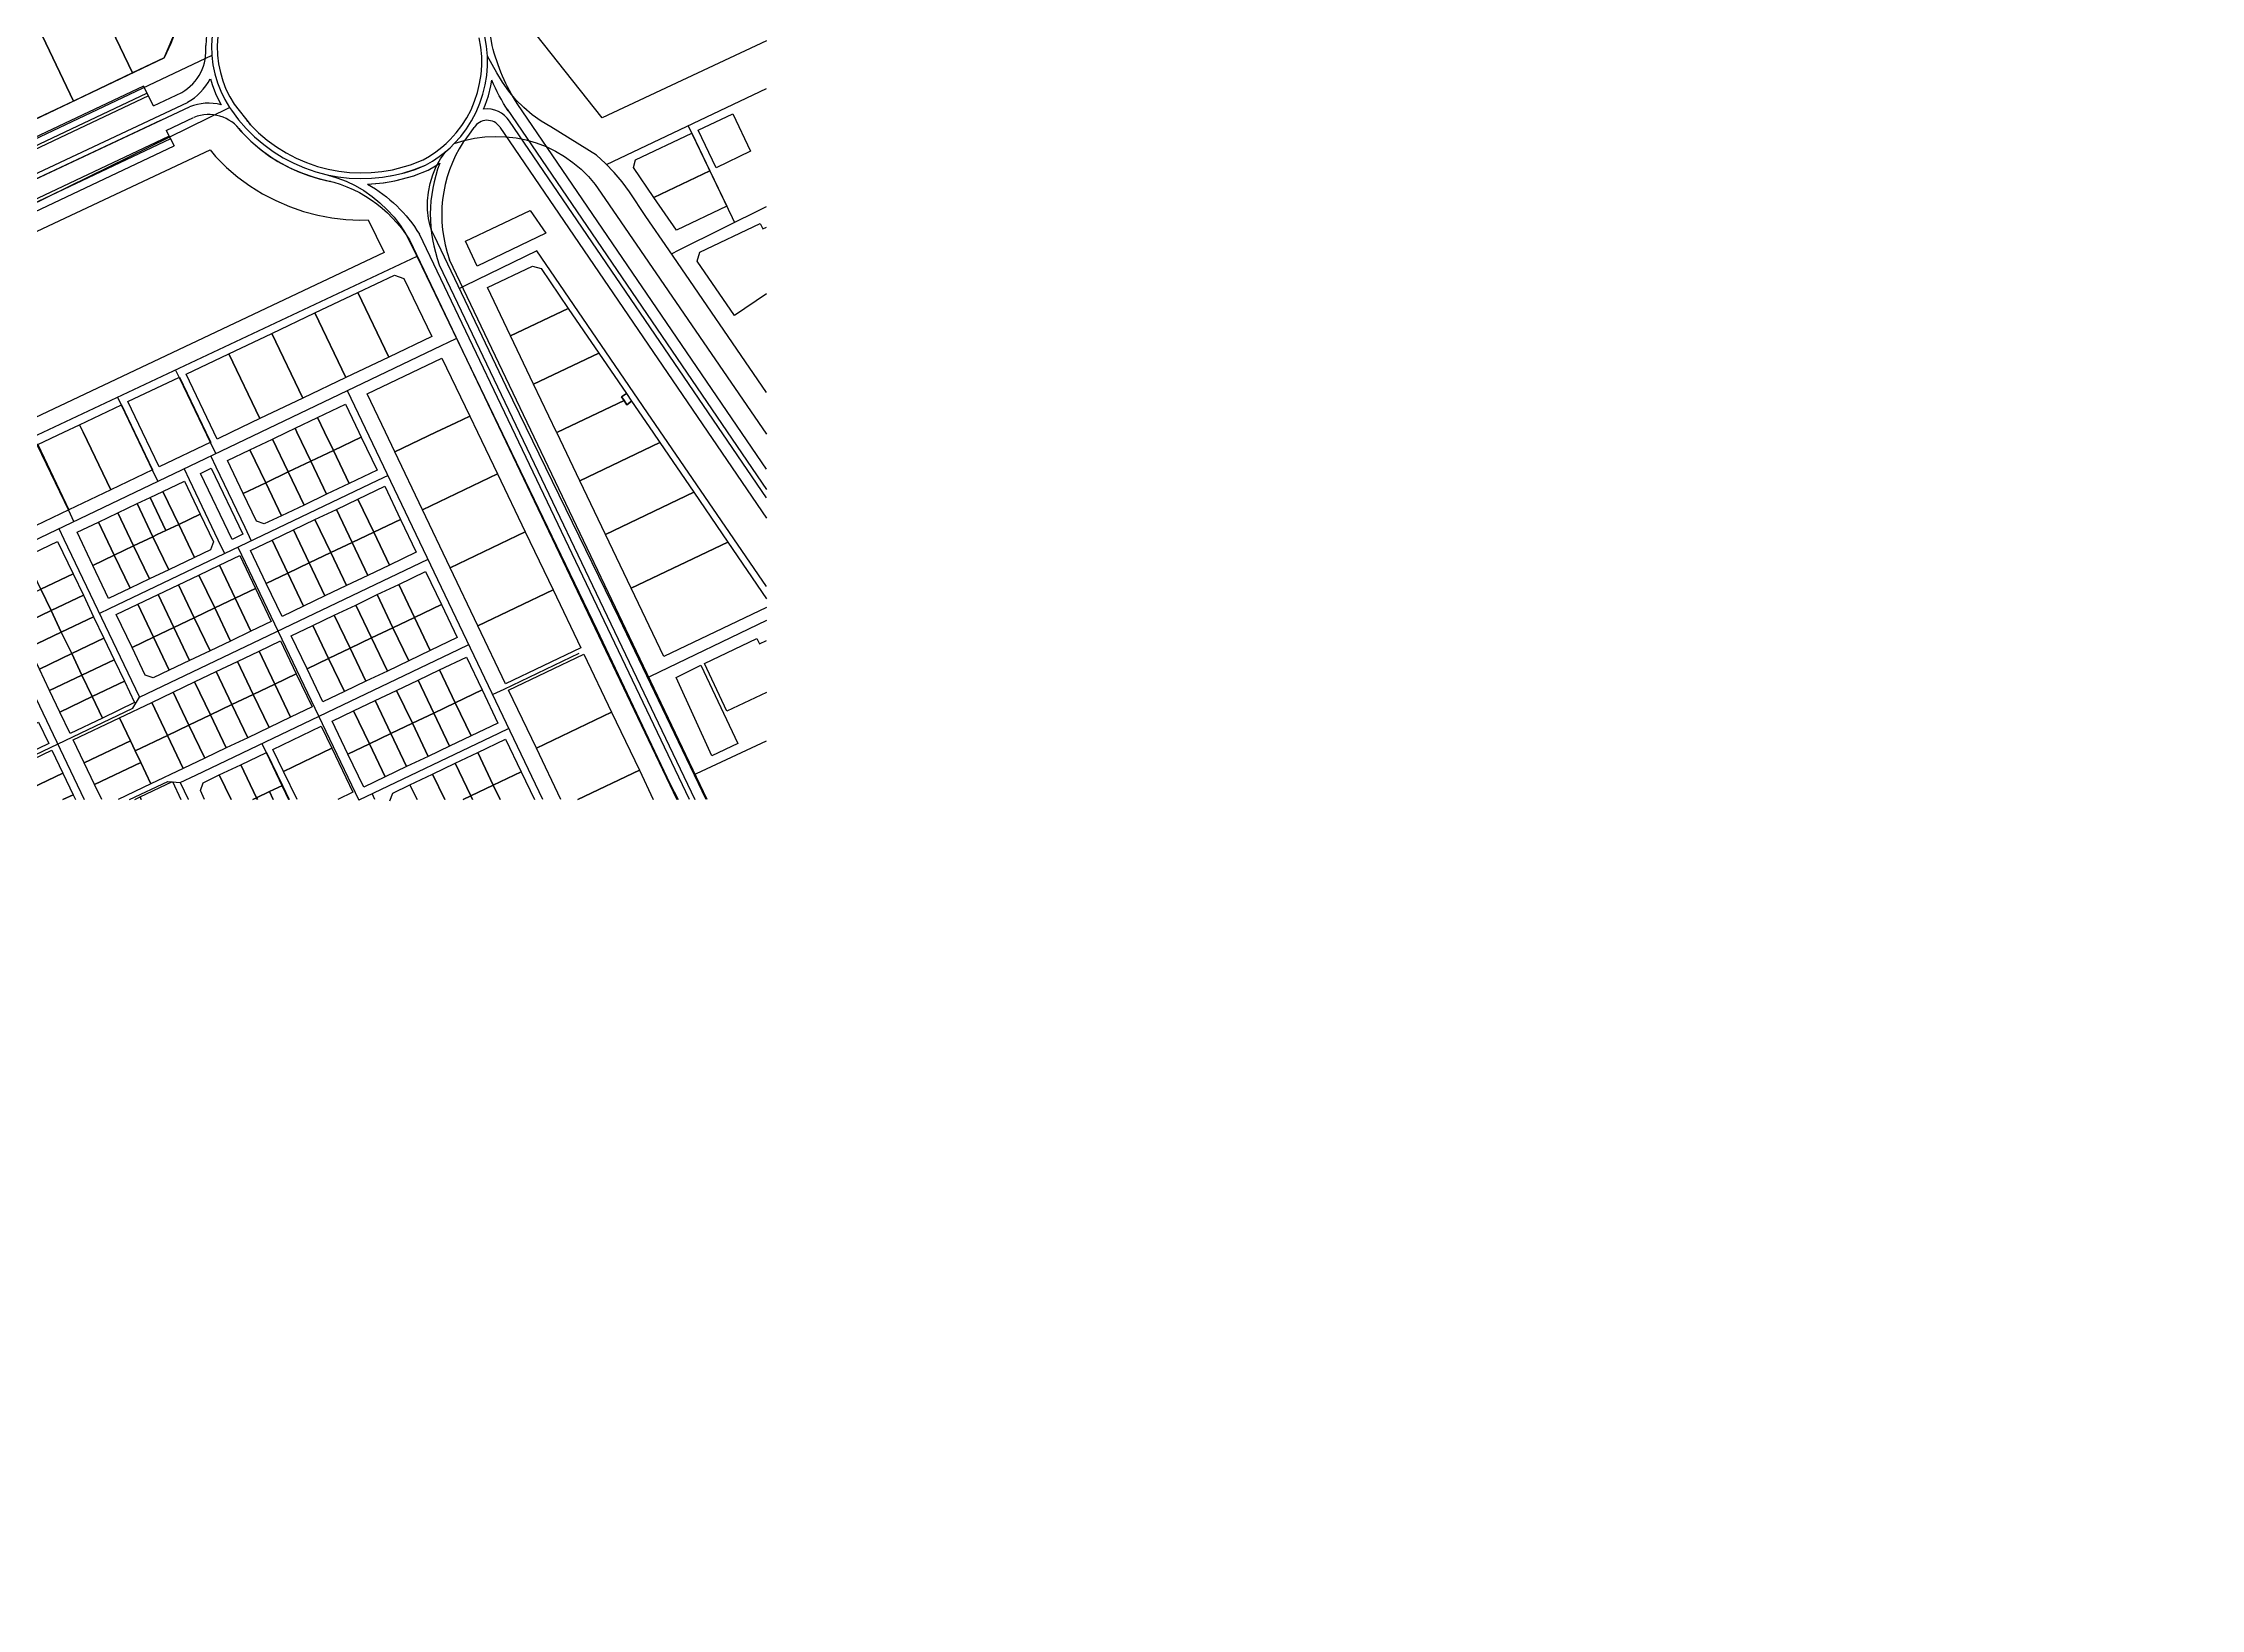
# Model space of a CAD drawing. Header units: metres. Extents: x -686 to 1359326, y 0 to 5497342.
# Drawn here: x 680205 to 682018, y 2747001 to 2748317 of the extents above; entities that cross this region are included whole.
import ezdxf
from ezdxf import colors
from ezdxf.entities.mleader import LeaderData, LeaderLine
from ezdxf.math import Vec2, Vec3

# ---------------------------------------------------------------- set-up
doc = ezdxf.new("R2010")
doc.units = ezdxf.units.M
doc.header["$LTSCALE"] = 5
for name, color, linetype in [('00_XREF_MON_EIT SUPPORT', 7, 'Continuous'), ('00_XREF_MON_SHRUBS', 7, 'Continuous'), ('00_XREF_MON_URBAN CONTEXT', 7, 'Continuous'), ('XREF_MON_EIT SUPPORT$0$L-Límite Acera', 9, 'Continuous'), ('XREF_MON_EIT SUPPORT$0$L-Límite Parcela', 5, 'Continuous'), ('XREF_MON_URBAN CONTEXT$0$Parcel', 7, 'Continuous'), ('XREF_MON_URBAN CONTEXT$0$Streets', 7, 'Continuous'), ('XREF_MON_URBAN CONTEXT$0$XREF_MON_EIT SUPPORT', 7, 'Continuous')]:
    doc.layers.add(name, color=color, linetype=linetype)
doc.layers.add('XREF_MON_SFT_SHRUBS$0$00-Signage', color=7, linetype='Continuous', lineweight=0)
doc.styles.add('XREF_MON_SFT_SHRUBS$0$TER-200', font='ARIALN.TTF', dxfattribs={"height": 1})

# ---------------------------------------------------------------- blocks, each defined once
blk = doc.blocks.new('XREF_MON_EIT SUPPORT')
at = {"layer": 'XREF_MON_EIT SUPPORT$0$L-Límite Acera'}
blk.add_line((680289.5, 2748280.9), (679651.2, 2747978.6), dxfattribs=at)
for points in [[(680352.1, 2748322.8), (680351.6, 2748314.8), (680351.9, 2748306.8), (680352.7, 2748299.5), (680354.2, 2748292.3), (680356.3, 2748285.3), (680358.9, 2748278.4), (680362.2, 2748271.8), (680365.9, 2748265.6), (680379.6, 2748248.3), (680386.3, 2748241.6), (680393.6, 2748235.4), (680401.3, 2748229.8), (680409.4, 2748224.8), (680417.9, 2748220.3), (680426.6, 2748216.6), (680435.7, 2748213.4), (680444.9, 2748211), (680453.8, 2748209.3), (680462.8, 2748208.3), (680471.8, 2748207.9), (680480.9, 2748208.2), (680489.9, 2748209), (680498.8, 2748210.6), (680514, 2748214.6), (680524.5, 2748218.8), (680529.9, 2748221.9), (680535.3, 2748225.5), (680540.4, 2748229.5), (680543.9, 2748232.6), (680547.2, 2748235.9), (680552.4, 2748241.6), (680557, 2748247.8), (680561.2, 2748254.2), (680564.8, 2748261), (680567.8, 2748268.1), (680570.2, 2748275.4), (680572, 2748282.9), (680573.2, 2748290.5), (680573.8, 2748298.2), (680573.8, 2748305.8), (680573.1, 2748313.7), (680571.7, 2748321.5)], [(680357.1, 2748365.4), (680357.1, 2748365.4), (680352.7, 2748357.7), (680349, 2748349.6), (680346.1, 2748341.3), (680343.9, 2748332.6), (680342.6, 2748323.8), (680342, 2748315)], [(680582.6, 2748315), (680582.6, 2748315), (680581.1, 2748323.6), (680578.9, 2748332), (680576, 2748340.2)], [(680298, 2748264.2), (680289.5, 2748280.9)], [(680345.8, 2748287), (680347.2, 2748282.2), (680350.1, 2748274.5), (680353.7, 2748267.2), (680354.9, 2748265.2)], [(680575.4, 2748261.6), (680576.8, 2748264.7), (680579.4, 2748272.8), (680581.5, 2748281), (680582.2, 2748285.8)], [(679685, 2747965.6), (680326.6, 2748267.2)], [(679686.7, 2747961.9), (680328.4, 2748263.4)], [(680298, 2748264.2), (680321.8, 2748275.6)], [(680812.9, 2747959), (680604.1, 2748265.5)], [(679686.7, 2747961.9), (680304.3, 2748252.1)], [(680308.6, 2748243.6), (680331.7, 2748254.4)], [(680369.7, 2748245.3), (680372.4, 2748241.9), (680379.8, 2748234.6), (680387.6, 2748227.9), (680395.9, 2748221.8), (680404.6, 2748216.4), (680413.7, 2748211.7), (680423.2, 2748207.6), (680432.9, 2748204.3), (680442.8, 2748201.6), (680446.6, 2748200.9)], [(680558.3, 2748233.8), (680559.8, 2748235.5), (680564.9, 2748242.3), (680567.3, 2748246)], [(680589.1, 2748246.3), (680812.9, 2747917.8)], [(680595.1, 2748261.6), (680812.9, 2747942)], [(680812.9, 2747934.9), (680597.2, 2748251.4)], [(680308.6, 2748243.6), (680315.3, 2748230.7)], [(680748.3, 2747681.3), (680521.4, 2748156.4)], [(680513, 2748151.7), (680737.6, 2747681.3)], [(680538.1, 2748130.7), (680752.7, 2747681.3)], [(680763.3, 2747681.3), (680546.8, 2748134.8)]]:
    blk.add_lwpolyline(points, dxfattribs=at)
for points in [[(680604.1, 2748265.5, -0.086676), (680582.6, 2748315, 3.602018)], [(680596, 2748260.2, -0.043843), (680582.2, 2748285.8, -0.043843)], [(680293.7, 2748272.6), (679647.6, 2747966.5, -0.412975), (679645.6, 2747967.3), (679645.7, 2747967, -0.415453), (679646.4, 2747969), (680292.5, 2748275)], [(680312.2, 2748236.6), (679665.1, 2747930, -0.412975), (679663.1, 2747930.7), (679663.2, 2747930.5, -0.415453), (679663.9, 2747932.5), (680310.8, 2748238.9)], [(679696.4, 2747861.1), (679670.9, 2747914.4, -0.415453), (679675.6, 2747927.7), (680315.3, 2748230.7)], [(680379.8, 2748234.6, 0.139158), (680446.6, 2748200.8, 0.139158)], [(680477.9, 2748198.5), (680481.5, 2748198.6), (680491.2, 2748199.5), (680500.8, 2748201.2), (680516.7, 2748205.4, 0.029398), (680517.3, 2748205.6), (680528.7, 2748210.1), (680535, 2748213.8), (680538.6, 2748216.2)], [(680437.9, 2748202.8, -0.214127), (680513, 2748151.7, 5.530879)], [(680477.9, 2748198.5, 0.048244), (680504.1, 2748202)], [(680477.9, 2748198.5, -0.127267), (680521.4, 2748156.4)]]:
    blk.add_lwpolyline(points, format="xyb", dxfattribs=at)
for centre, radius, start, end in [((680301.7, 2748310.6), 40.4, 299.7756, 6.1706), ((680301.7, 2748310.6), 50, 299.8127, 331.762), ((680344.4, 2748223.5), 43, 75.8196, 111.8216), ((680344.4, 2748223.5), 33.4, 35.1588, 111.8216), ((680344.4, 2748223.5), 43, 35.1588, 41.4718), ((680578.3, 2748239.2), 12.9, 34.611, 148.1932), ((680578, 2748238.6), 23.1, 33.6796, 96.3198), ((680652.1, 2748172.8), 111.9, 146.9606, 199.8232), ((680651.9, 2748172.9), 121.3, 159.086, 200.336)]:
    blk.add_arc(centre, radius, start, end, dxfattribs=at)
at = {"layer": 'XREF_MON_EIT SUPPORT$0$L-Límite Parcela'}
for p, q in [((680478.5, 2748168.5), (680491.9, 2748141)), ((680491.9, 2748141), (679764.4, 2747797))]:
    blk.add_line(p, q, dxfattribs=at)
for points in [[(680035.6, 2748264), (680070.2, 2748191.7), (680306.9, 2748304.6), (680316.8, 2748327.6), (680319.2, 2748339.3), (680323.1, 2748355), (680328.8, 2748370.1), (680335.3, 2748381.8), (680344.9, 2748397), (680352.1, 2748407.8), (680356.4, 2748420.5), (680355.4, 2748439.2), (680345.2, 2748460.5)], [(679764.4, 2747797), (679702.6, 2747925.2), (680345.6, 2748227.4)], [(680345.6, 2748227.4), (680350, 2748221.8), (680359.5, 2748212.4), (680369, 2748204.3), (680379.1, 2748197), (680389.7, 2748190.4), (680400.8, 2748184.6), (680412.3, 2748179.6), (680424.1, 2748175.5), (680436.2, 2748172.4), (680447.9, 2748170.2), (680459.7, 2748168.8), (680471.5, 2748168.3), (680478.5, 2748168.5)]]:
    blk.add_lwpolyline(points, dxfattribs=at)
blk = doc.blocks.new('XREF_MON_URBAN CONTEXT')
at = {"layer": 'XREF_MON_URBAN CONTEXT$0$Parcel'}
for points in [[(680812.9, 2748318.9), (680675, 2748254.1), (680601.1, 2748347.4), (680812.9, 2748446.9)], [(680812.9, 2748106.2), (680786, 2748088.2), (680754.9, 2748133.8), (680757, 2748141.4), (680807.6, 2748165.4), (680810, 2748160.9), (680812.9, 2748162.4)], [(680812.9, 2747842.7), (680726.9, 2747801.6), (680699.4, 2747859), (680780.4, 2747897.7), (680812.9, 2747849.9)], [(680812.9, 2747771.4), (680779.8, 2747755.6), (680760.9, 2747795.7), (680804.9, 2747816.8), (680807.1, 2747812.2), (680812.9, 2747815)], [(680640.3, 2747681.3), (680619.7, 2747724.5), (680682.9, 2747754.7), (680706.2, 2747705.9), (680654.6, 2747681.3)], [(680418.6, 2747681.3), (680407.3, 2747705), (680447.9, 2747724.4), (680465.6, 2747687.4), (680452.8, 2747681.3)], [(680184.5, 2747681.3), (680182.8, 2747684.8), (680221.9, 2747703.5), (680230.5, 2747685.4), (680221.9, 2747681.3)], [(680254.6, 2747681.3), (680248.5, 2747694), (680287.3, 2747712.6), (680295.9, 2747694.5), (680268.3, 2747681.3)], [(680341, 2747681.3), (680337.4, 2747688.9), (680339.8, 2747695.5), (680353.3, 2747702), (680363.2, 2747681.3)], [(680363.2, 2747681.3), (680353.3, 2747702), (680371.4, 2747710.6), (680384.6, 2747682.9), (680381.4, 2747681.3)], [(680519.5, 2747681.3), (680513.5, 2747693.7), (680532.5, 2747702.8), (680542.7, 2747681.3)], [(680542.7, 2747681.3), (680532.5, 2747702.8), (680551.4, 2747711.8), (680564.5, 2747684.4), (680558.2, 2747681.3)], [(680589.3, 2747681.3), (680583.5, 2747693.4), (680606.9, 2747704.6), (680618.1, 2747681.3)], [(680654.6, 2747681.3), (680706.2, 2747705.9), (680717.9, 2747681.3)], [(680221.9, 2747681.3), (680230.5, 2747685.4), (680232.4, 2747681.3)], [(680282.3, 2747681.3), (680286.8, 2747683.5), (680287.8, 2747681.3)], [(680287.8, 2747681.3), (680286.8, 2747683.5), (680313.9, 2747696.4), (680321.1, 2747681.3)], [(680381.4, 2747681.3), (680384.6, 2747682.9), (680385.4, 2747681.3)], [(680385.4, 2747681.3), (680384.6, 2747682.9), (680395.5, 2747688), (680398.7, 2747681.3)], [(680398.7, 2747681.3), (680395.5, 2747688), (680402.7, 2747691.5), (680406.3, 2747693.2), (680412, 2747681.3)], [(680496.7, 2747680.2), (680499.1, 2747686.8), (680513.5, 2747693.7), (680519.5, 2747681.3)], [(680558.2, 2747681.3), (680564.5, 2747684.4), (680566, 2747681.3)], [(680566, 2747681.3), (680564.5, 2747684.4), (680583.5, 2747693.4), (680589.3, 2747681.3)]]:
    blk.add_lwpolyline(points, dxfattribs=at)
for points in [[(680335.3, 2748381.8), (680328.8, 2748370.1), (680323.1, 2748355), (680319.2, 2748339.3), (680316.8, 2748327.6), (680312.7, 2748316.6), (680306.9, 2748304.6), (680280.4, 2748292), (680245.7, 2748364.6), (680268.3, 2748375.4), (680277.6, 2748402.1), (680335.3, 2748381.8)], [(680280.4, 2748292), (680230.7, 2748268.3), (680196.1, 2748340.9), (680245.7, 2748364.6), (680280.4, 2748292)], [(680230.7, 2748268.3), (680181.1, 2748244.6), (680146.5, 2748317.1), (680196.1, 2748340.9), (680230.7, 2748268.3)], [(680799.7, 2748226.1), (680770.8, 2748212.3), (680755.7, 2748243.8), (680784.6, 2748257.6), (680799.7, 2748226.1)], [(680765.4, 2748209.7), (680718.5, 2748187.3), (680701.3, 2748212.5), (680703, 2748218.8), (680750.3, 2748241.3), (680765.4, 2748209.7)], [(680718.5, 2748187.3), (680765.4, 2748209.7), (680779.6, 2748179.9), (680737.3, 2748159.7), (680718.5, 2748187.3)], [(680627.7, 2748157.2), (680570, 2748129.6), (680560.1, 2748150.5), (680614.6, 2748176.4), (680627.7, 2748157.2)], [(680495.6, 2748053.1), (680469.7, 2748107.5), (680500.4, 2748122.1), (680508.4, 2748119.3), (680531.8, 2748070.4), (680495.6, 2748053.1)], [(680646.5, 2748094.1), (680598, 2748071), (680578.6, 2748111.6), (680616.3, 2748129.6), (680623.6, 2748127.6), (680646.5, 2748094.1)], [(680495.6, 2748053.1), (680459.5, 2748035.9), (680433.5, 2748090.3), (680469.7, 2748107.5), (680495.6, 2748053.1)], [(680459.5, 2748035.9), (680423.4, 2748018.6), (680397.4, 2748073.1), (680433.5, 2748090.3), (680459.5, 2748035.9)], [(680672.1, 2748056.5), (680617.4, 2748030.4), (680598, 2748071), (680646.5, 2748094.1), (680672.1, 2748056.5)], [(680423.4, 2748018.6), (680387.4, 2748001.4), (680361.3, 2748055.9), (680397.4, 2748073.1), (680423.4, 2748018.6)], [(680387.4, 2748001.4), (680363.6, 2747990), (680351.5, 2747984.2), (680348.7, 2747990), (680325.4, 2748038.8), (680361.3, 2748055.9), (680387.4, 2748001.4)], [(680563.7, 2748003.6), (680551.9, 2747998), (680535.3, 2747990), (680500.7, 2747973.5), (680492.8, 2747990), (680477.4, 2748022.2), (680540.4, 2748052.3), (680563.7, 2748003.6)], [(680695.3, 2748022.5), (680691.2, 2748019.7), (680693.3, 2748016.7), (680637.3, 2747990), (680636.8, 2747989.8), (680636.7, 2747990), (680617.4, 2748030.4), (680672.1, 2748056.5), (680695.3, 2748022.5)], [(680346.1, 2747981.7), (680302.8, 2747961), (680288.9, 2747990), (680276.6, 2748015.7), (680320, 2748036.3), (680342.1, 2747990), (680346.1, 2747981.7)], [(680262.2, 2747941.6), (680239, 2747990), (680236, 2747996.3), (680271.2, 2748013.1), (680282.2, 2747990), (680297.3, 2747958.4), (680262.2, 2747941.6)], [(680472.6, 2747985.9), (680449.2, 2747974.7), (680441.8, 2747990), (680435.9, 2748002.4), (680459.4, 2748013.6), (680470.6, 2747990), (680472.6, 2747985.9)], [(680699.7, 2748016), (680717.4, 2747990), (680723.4, 2747981.3), (680656.3, 2747949.2), (680636.8, 2747989.8), (680637.3, 2747990), (680693.3, 2748016.7), (680695.8, 2748013.1), (680699.7, 2748016)], [(680699.7, 2748016), (680695.8, 2748013.1), (680693.3, 2748016.7), (680691.2, 2748019.7), (680695.3, 2748022.5), (680699.7, 2748016)], [(680262.2, 2747941.6), (680227, 2747924.8), (680200.8, 2747979.6), (680222.8, 2747990), (680236, 2747996.3), (680239, 2747990), (680262.2, 2747941.6)], [(680430.2, 2747965.6), (680411.3, 2747956.6), (680398, 2747984.3), (680410, 2747990), (680417, 2747993.4), (680418.5, 2747990), (680430.2, 2747965.6)], [(680449.2, 2747974.7), (680430.2, 2747965.6), (680418.5, 2747990), (680417, 2747993.4), (680435.9, 2748002.4), (680441.8, 2747990), (680449.2, 2747974.7)], [(680587, 2747954.9), (680524, 2747924.8), (680500.7, 2747973.5), (680535.3, 2747990), (680551.9, 2747998), (680563.7, 2748003.6), (680570.2, 2747990), (680587, 2747954.9)], [(680227, 2747924.8), (680191.8, 2747908), (680165.6, 2747962.8), (680200.8, 2747979.6), (680227, 2747924.8)], [(680392.3, 2747947.5), (680373.4, 2747938.5), (680360.1, 2747966.2), (680379.1, 2747975.3), (680392.3, 2747947.5)], [(680411.3, 2747956.6), (680392.3, 2747947.5), (680379.1, 2747975.3), (680398, 2747984.3), (680411.3, 2747956.6)], [(680462.4, 2747946.9), (680443.5, 2747937.9), (680430.2, 2747965.6), (680449.2, 2747974.7), (680462.4, 2747946.9)], [(680462.4, 2747946.9), (680449.2, 2747974.7), (680472.6, 2747985.9), (680485.9, 2747958.1), (680462.4, 2747946.9)], [(680751.9, 2747939.5), (680677.8, 2747904.1), (680656.3, 2747949.2), (680723.4, 2747981.3), (680751.9, 2747939.5)], [(680373.1, 2747904.2), (680364.1, 2747899.9), (680337.5, 2747955.4), (680346.6, 2747959.7), (680373.1, 2747904.2)], [(680424.5, 2747928.8), (680405.6, 2747919.8), (680392.3, 2747947.5), (680411.3, 2747956.6), (680424.5, 2747928.8)], [(680443.5, 2747937.9), (680424.5, 2747928.8), (680411.3, 2747956.6), (680430.2, 2747965.6), (680443.5, 2747937.9)], [(680610.3, 2747906.2), (680547.2, 2747876.1), (680524, 2747924.8), (680587, 2747954.9), (680610.3, 2747906.2)], [(680319.2, 2747912.6), (680308.4, 2747907.4), (680295.1, 2747935.2), (680306, 2747940.3), (680319.2, 2747912.6)], [(680337.3, 2747921.2), (680319.2, 2747912.6), (680306, 2747940.3), (680324, 2747949), (680337.3, 2747921.2)], [(680405.6, 2747919.8), (680391.1, 2747912.9), (680384.5, 2747915.2), (680373.4, 2747938.5), (680392.3, 2747947.5), (680405.6, 2747919.8)], [(680505.6, 2747916.8), (680483, 2747906.1), (680469.8, 2747933.8), (680492.3, 2747944.6), (680505.6, 2747916.8)], [(680780.4, 2747897.7), (680699.4, 2747859), (680677.8, 2747904.1), (680751.9, 2747939.5), (680780.4, 2747897.7)], [(680281.3, 2747894.5), (680265.1, 2747886.7), (680251.8, 2747914.5), (680268.1, 2747922.2), (680281.3, 2747894.5)], [(680297.6, 2747902.2), (680281.3, 2747894.5), (680268.1, 2747922.2), (680284.3, 2747930), (680297.6, 2747902.2)], [(680308.4, 2747907.4), (680301.2, 2747904), (680297.6, 2747902.2), (680284.3, 2747930), (680295.1, 2747935.2), (680308.4, 2747907.4)], [(680332.5, 2747884.8), (680319.2, 2747912.6), (680337.3, 2747921.2), (680348.4, 2747898), (680346, 2747891.3), (680332.5, 2747884.8)], [(680465, 2747897.4), (680446.9, 2747888.8), (680433.7, 2747916.6), (680451.7, 2747925.2), (680465, 2747897.4)], [(680483, 2747906.1), (680465, 2747897.4), (680451.7, 2747925.2), (680469.8, 2747933.8), (680483, 2747906.1)], [(680265.1, 2747886.7), (680247, 2747878.1), (680233.8, 2747905.9), (680251.8, 2747914.5), (680265.1, 2747886.7)], [(680310.8, 2747874.5), (680294.6, 2747866.7), (680281.3, 2747894.5), (680297.6, 2747902.2), (680310.8, 2747874.5)], [(680332.5, 2747884.8), (680310.8, 2747874.5), (680297.6, 2747902.2), (680301.2, 2747904), (680308.4, 2747907.4), (680319.2, 2747912.6), (680332.5, 2747884.8)], [(680428.9, 2747880.2), (680410.8, 2747871.6), (680397.6, 2747899.3), (680415.6, 2747907.9), (680428.9, 2747880.2)], [(680446.9, 2747888.8), (680428.9, 2747880.2), (680415.6, 2747907.9), (680433.7, 2747916.6), (680446.9, 2747888.8)], [(680496.3, 2747878.3), (680478.2, 2747869.7), (680465, 2747897.4), (680483, 2747906.1), (680496.3, 2747878.3)], [(680496.3, 2747878.3), (680483, 2747906.1), (680505.6, 2747916.8), (680518.8, 2747889.1), (680496.3, 2747878.3)], [(680633.7, 2747857.5), (680570.5, 2747827.3), (680547.2, 2747876.1), (680610.3, 2747906.2), (680633.7, 2747857.5)], [(680230.5, 2747871), (680203.4, 2747858.1), (680190.5, 2747885.2), (680217.5, 2747898.1), (680230.5, 2747871)], [(680278.3, 2747859), (680260.3, 2747850.4), (680247, 2747878.1), (680265.1, 2747886.7), (680278.3, 2747859)], [(680294.6, 2747866.7), (680278.3, 2747859), (680265.1, 2747886.7), (680281.3, 2747894.5), (680294.6, 2747866.7)], [(680383.8, 2747858.6), (680366.6, 2747850.5), (680353.4, 2747878.2), (680370.5, 2747886.4), (680383.8, 2747858.6)], [(680410.8, 2747871.6), (680392.8, 2747863), (680379.5, 2747890.7), (680397.6, 2747899.3), (680410.8, 2747871.6)], [(680460.2, 2747861.1), (680442.1, 2747852.5), (680428.9, 2747880.2), (680446.9, 2747888.8), (680460.2, 2747861.1)], [(680478.2, 2747869.7), (680460.2, 2747861.1), (680446.9, 2747888.8), (680465, 2747897.4), (680478.2, 2747869.7)], [(680239.1, 2747853), (680212, 2747840.1), (680203.4, 2747858.1), (680230.5, 2747871), (680239.1, 2747853)], [(680349.5, 2747842.3), (680332.3, 2747834.1), (680319.1, 2747861.8), (680336.2, 2747870), (680349.5, 2747842.3)], [(680366.6, 2747850.5), (680349.5, 2747842.3), (680336.2, 2747870), (680353.4, 2747878.2), (680366.6, 2747850.5)], [(680424.1, 2747843.8), (680406.1, 2747835.2), (680392.8, 2747863), (680410.8, 2747871.6), (680424.1, 2747843.8)], [(680442.1, 2747852.5), (680424.1, 2747843.8), (680410.8, 2747871.6), (680428.9, 2747880.2), (680442.1, 2747852.5)], [(680539.9, 2747845.1), (680517.3, 2747834.3), (680504, 2747862.1), (680526.6, 2747872.9), (680539.9, 2747845.1)], [(680212, 2747840.1), (680184.9, 2747827.1), (680176.3, 2747845.2), (680203.4, 2747858.1), (680212, 2747840.1)], [(680247.7, 2747834.9), (680220.6, 2747822), (680212, 2747840.1), (680239.1, 2747853), (680247.7, 2747834.9)], [(680298, 2747817.7), (680280, 2747809.1), (680266.7, 2747836.8), (680284.8, 2747845.4), (680298, 2747817.7)], [(680315.2, 2747825.9), (680298, 2747817.7), (680284.8, 2747845.4), (680301.9, 2747853.6), (680315.2, 2747825.9)], [(680332.3, 2747834.1), (680315.2, 2747825.9), (680301.9, 2747853.6), (680319.1, 2747861.8), (680332.3, 2747834.1)], [(680379.9, 2747822.7), (680362.7, 2747814.5), (680349.5, 2747842.3), (680366.6, 2747850.5), (680379.9, 2747822.7)], [(680379.9, 2747822.7), (680366.6, 2747850.5), (680383.8, 2747858.6), (680397, 2747830.9), (680379.9, 2747822.7)], [(680499.2, 2747825.7), (680481.2, 2747817.1), (680467.9, 2747844.8), (680486, 2747853.5), (680499.2, 2747825.7)], [(680517.3, 2747834.3), (680499.2, 2747825.7), (680486, 2747853.5), (680504, 2747862.1), (680517.3, 2747834.3)], [(680570.5, 2747827.3), (680633.7, 2747857.5), (680657, 2747808.8), (680593.8, 2747778.6), (680570.5, 2747827.3)], [(680220.6, 2747822), (680193.6, 2747809.1), (680184.9, 2747827.1), (680212, 2747840.1), (680220.6, 2747822)], [(680256.3, 2747816.9), (680229.3, 2747804), (680220.6, 2747822), (680247.7, 2747834.9), (680256.3, 2747816.9)], [(680345.6, 2747806.3), (680328.4, 2747798.1), (680315.2, 2747825.9), (680332.3, 2747834.1), (680345.6, 2747806.3)], [(680362.7, 2747814.5), (680345.6, 2747806.3), (680332.3, 2747834.1), (680349.5, 2747842.3), (680362.7, 2747814.5)], [(680445.1, 2747799.8), (680427.1, 2747791.2), (680413.8, 2747819), (680431.9, 2747827.6), (680445.1, 2747799.8)], [(680463.2, 2747808.5), (680445.1, 2747799.8), (680431.9, 2747827.6), (680449.9, 2747836.2), (680463.2, 2747808.5)], [(680481.2, 2747817.1), (680463.2, 2747808.5), (680449.9, 2747836.2), (680467.9, 2747844.8), (680481.2, 2747817.1)], [(680530.6, 2747806.6), (680512.5, 2747798), (680499.2, 2747825.7), (680517.3, 2747834.3), (680530.6, 2747806.6)], [(680530.6, 2747806.6), (680517.3, 2747834.3), (680539.9, 2747845.1), (680553.1, 2747817.4), (680530.6, 2747806.6)], [(680229.3, 2747804), (680202.2, 2747791), (680193.6, 2747809.1), (680220.6, 2747822), (680229.3, 2747804)], [(680264.9, 2747798.8), (680237.9, 2747785.9), (680229.3, 2747804), (680256.3, 2747816.9), (680264.9, 2747798.8)], [(680311.3, 2747790), (680297.8, 2747783.5), (680291.1, 2747785.8), (680280, 2747809.1), (680298, 2747817.7), (680311.3, 2747790)], [(680328.4, 2747798.1), (680311.3, 2747790), (680298, 2747817.7), (680315.2, 2747825.9), (680328.4, 2747798.1)], [(680418, 2747786.9), (680400, 2747778.3), (680386.7, 2747806), (680404.8, 2747814.7), (680418, 2747786.9)], [(680494.5, 2747789.3), (680476.4, 2747780.7), (680463.2, 2747808.5), (680481.2, 2747817.1), (680494.5, 2747789.3)], [(680512.5, 2747798), (680494.5, 2747789.3), (680481.2, 2747817.1), (680499.2, 2747825.7), (680512.5, 2747798)], [(680237.9, 2747785.9), (680210.8, 2747773), (680202.2, 2747791), (680229.3, 2747804), (680237.9, 2747785.9)], [(680273.6, 2747780.8), (680246.5, 2747767.9), (680237.9, 2747785.9), (680264.9, 2747798.8), (680273.6, 2747780.8)], [(680381.9, 2747769.7), (680363.9, 2747761.1), (680350.6, 2747788.8), (680368.7, 2747797.4), (680381.9, 2747769.7)], [(680400, 2747778.3), (680381.9, 2747769.7), (680368.7, 2747797.4), (680386.7, 2747806), (680400, 2747778.3)], [(680458.4, 2747772.1), (680440.3, 2747763.5), (680427.1, 2747791.2), (680445.1, 2747799.8), (680458.4, 2747772.1)], [(680476.4, 2747780.7), (680458.4, 2747772.1), (680445.1, 2747799.8), (680463.2, 2747808.5), (680476.4, 2747780.7)], [(680574.1, 2747773.4), (680551.6, 2747762.6), (680538.3, 2747790.3), (680560.9, 2747801.1), (680574.1, 2747773.4)], [(680682.9, 2747754.7), (680619.7, 2747724.5), (680596.4, 2747773.2), (680659.5, 2747803.4), (680682.9, 2747754.7)], [(680789, 2747728.4), (680767.1, 2747718.2), (680737, 2747783.8), (680757.9, 2747794.2), (680789, 2747728.4)], [(680246.5, 2747767.9), (680219.4, 2747754.9), (680210.8, 2747773), (680237.9, 2747785.9), (680246.5, 2747767.9)], [(680255.1, 2747749.8), (680246.5, 2747767.9), (680273.6, 2747780.8), (680282.2, 2747762.8), (680255.1, 2747749.8)], [(680345.9, 2747752.4), (680327.8, 2747743.8), (680314.6, 2747771.6), (680332.6, 2747780.2), (680345.9, 2747752.4)], [(680363.9, 2747761.1), (680345.9, 2747752.4), (680332.6, 2747780.2), (680350.6, 2747788.8), (680363.9, 2747761.1)], [(680413.2, 2747750.5), (680395.2, 2747741.9), (680381.9, 2747769.7), (680400, 2747778.3), (680413.2, 2747750.5)], [(680413.2, 2747750.5), (680400, 2747778.3), (680418, 2747786.9), (680431.3, 2747759.2), (680413.2, 2747750.5)], [(680515.5, 2747745.4), (680497.4, 2747736.7), (680484.2, 2747764.5), (680502.2, 2747773.1), (680515.5, 2747745.4)], [(680533.5, 2747754), (680515.5, 2747745.4), (680502.2, 2747773.1), (680520.3, 2747781.7), (680533.5, 2747754)], [(680551.6, 2747762.6), (680533.5, 2747754), (680520.3, 2747781.7), (680538.3, 2747790.3), (680551.6, 2747762.6)], [(680564.8, 2747734.8), (680551.6, 2747762.6), (680574.1, 2747773.4), (680587.4, 2747745.6), (680564.8, 2747734.8)], [(680255.1, 2747749.8), (680228.1, 2747736.9), (680219.4, 2747754.9), (680246.5, 2747767.9), (680255.1, 2747749.8)], [(680309.8, 2747735.2), (680282.7, 2747722.3), (680278.7, 2747730.6), (680269.4, 2747750), (680296.5, 2747762.9), (680309.8, 2747735.2)], [(680327.8, 2747743.8), (680309.8, 2747735.2), (680296.5, 2747762.9), (680314.6, 2747771.6), (680327.8, 2747743.8)], [(680377.2, 2747733.3), (680359.1, 2747724.7), (680345.9, 2747752.4), (680363.9, 2747761.1), (680377.2, 2747733.3)], [(680395.2, 2747741.9), (680377.2, 2747733.3), (680363.9, 2747761.1), (680381.9, 2747769.7), (680395.2, 2747741.9)], [(680479.4, 2747728.1), (680461.3, 2747719.5), (680448.1, 2747747.2), (680466.1, 2747755.9), (680479.4, 2747728.1)], [(680497.4, 2747736.7), (680479.4, 2747728.1), (680466.1, 2747755.9), (680484.2, 2747764.5), (680497.4, 2747736.7)], [(680564.8, 2747734.8), (680546.8, 2747726.2), (680533.5, 2747754), (680551.6, 2747762.6), (680564.8, 2747734.8)], [(680182.9, 2747715.3), (680174.3, 2747733.4), (680201.4, 2747746.3), (680210, 2747728.3), (680182.9, 2747715.3)], [(680278.7, 2747730.6), (680239.9, 2747712.1), (680230.6, 2747731.5), (680269.4, 2747750), (680278.7, 2747730.6)], [(680341.1, 2747716.1), (680323, 2747707.4), (680309.8, 2747735.2), (680327.8, 2747743.8), (680341.1, 2747716.1)], [(680359.1, 2747724.7), (680341.1, 2747716.1), (680327.8, 2747743.8), (680345.9, 2747752.4), (680359.1, 2747724.7)], [(680447.9, 2747724.4), (680407.3, 2747705), (680398.4, 2747723.5), (680439, 2747742.9), (680447.9, 2747724.4)], [(680510.7, 2747709), (680492.6, 2747700.4), (680479.4, 2747728.1), (680497.4, 2747736.7), (680510.7, 2747709)], [(680528.7, 2747717.6), (680510.7, 2747709), (680497.4, 2747736.7), (680515.5, 2747745.4), (680528.7, 2747717.6)], [(680546.8, 2747726.2), (680528.7, 2747717.6), (680515.5, 2747745.4), (680533.5, 2747754), (680546.8, 2747726.2)], [(680221.9, 2747703.5), (680182.8, 2747684.8), (680173.6, 2747704.2), (680212.6, 2747722.9), (680221.9, 2747703.5)], [(680282.7, 2747722.3), (680287.3, 2747712.6), (680248.5, 2747694), (680239.9, 2747712.1), (680278.7, 2747730.6), (680282.7, 2747722.3)], [(680323, 2747707.4), (680295.9, 2747694.5), (680287.3, 2747712.6), (680282.7, 2747722.3), (680309.8, 2747735.2), (680323, 2747707.4)], [(680406.3, 2747693.2), (680402.7, 2747691.5), (680395.5, 2747688), (680384.6, 2747682.9), (680371.4, 2747710.6), (680393, 2747720.9), (680401.9, 2747702.4), (680406.3, 2747693.2)], [(680492.6, 2747700.4), (680474.6, 2747691.7), (680461.3, 2747719.5), (680479.4, 2747728.1), (680492.6, 2747700.4)], [(680583.5, 2747693.4), (680564.5, 2747684.4), (680551.4, 2747711.8), (680570.4, 2747720.9), (680583.5, 2747693.4)], [(680606.9, 2747704.6), (680583.5, 2747693.4), (680570.4, 2747720.9), (680593.8, 2747732.1), (680606.9, 2747704.6)]]:
    blk.add_lwpolyline(points, close=True, dxfattribs=at)
at = {"layer": 'XREF_MON_URBAN CONTEXT$0$Streets'}
for p, q in [((680519.3, 2748137.7), (679723.2, 2747763.2)), ((680625.1, 2747681.3), (680461, 2748024.9)), ((680286.2, 2747767.4), (680528.7, 2747883.2)), ((680369, 2747893.4), (680470.5, 2747680.9))]:
    blk.add_line(p, q, dxfattribs=at)
for points in [[(680347.3, 2748323.3), (680346.8, 2748314.9), (680347.1, 2748306.5), (680348, 2748298.8), (680349.5, 2748291.1), (680351.7, 2748283.7), (680354.5, 2748276.5), (680358, 2748269.5), (680361.9, 2748262.8), (680363.5, 2748260.5), (680369.5, 2748252.5), (680376, 2748245.1), (680383, 2748238.1), (680390.6, 2748231.7), (680398.6, 2748225.8), (680407, 2748220.6), (680415.8, 2748216), (680424.9, 2748212.1), (680434.3, 2748208.9), (680443.9, 2748206.3), (680453.1, 2748204.6), (680462.4, 2748203.5), (680471.8, 2748203.1), (680481.2, 2748203.4), (680490.5, 2748204.3), (680499.8, 2748205.9), (680508.9, 2748208.1), (680517.9, 2748210.9), (680526.6, 2748214.4), (680532.5, 2748217.8), (680538.1, 2748221.7), (680543.5, 2748225.9), (680547.2, 2748229.1), (680550.7, 2748232.6), (680556.1, 2748238.6), (680561, 2748245), (680565.3, 2748251.8), (680569.1, 2748259), (680572.3, 2748266.4), (680574.8, 2748274.1), (680576.7, 2748281.9), (680578, 2748289.9), (680578.6, 2748298), (680578.6, 2748306.1), (680577.8, 2748314.3), (680576.4, 2748322.5)], [(680497.5, 2748205.4), (680507.4, 2748207.7), (680517.1, 2748210.7), (680526.6, 2748214.4), (680532.5, 2748217.8), (680538.1, 2748221.7), (680543.5, 2748225.9), (680547.2, 2748229.1), (680550.7, 2748232.6), (680556.1, 2748238.6), (680561, 2748245), (680565.3, 2748251.8), (680569.1, 2748259), (680572.3, 2748266.4), (680574.8, 2748274.1), (680576.7, 2748281.9), (680578, 2748289.9), (680578.6, 2748298), (680578.6, 2748306.1), (680577.8, 2748314.3), (680576.4, 2748322.5)], [(680347.1, 2748306.5), (680068.9, 2748174.9), (680026.9, 2748155), (679643.7, 2747973.9), (679626.7, 2747965.8), (679559.9, 2747934.2), (679454.9, 2747884.6), (679398, 2747857.6), (679219.6, 2747773.3), (679209.2, 2747768.3), (679038.9, 2747687.8), (679025.1, 2747681.3)], [(680812.9, 2748023.4), (680730.9, 2748143.4), (680711.7, 2748171.4), (680697.9, 2748191.9), (680691.7, 2748200.3), (680685, 2748208.3), (680677.8, 2748215.8), (680670.1, 2748222.9), (680631.7, 2748246.5), (680623.7, 2748251.3), (680616.1, 2748256.7), (680609.1, 2748262.8), (680602.5, 2748269.4), (680596.5, 2748276.5), (680591.2, 2748284.1), (680586.5, 2748292.1), (680578.6, 2748306.1)], [(680812.9, 2748023.4), (680730.9, 2748143.4), (680711.7, 2748171.4), (680697.9, 2748191.9), (680691.7, 2748200.3), (680685, 2748208.3), (680677.8, 2748215.8), (680670.1, 2748222.9), (680631.7, 2748246.5), (680623.7, 2748251.3), (680616.1, 2748256.7), (680609.1, 2748262.8), (680602.5, 2748269.4), (680596.5, 2748276.5), (680591.2, 2748284.1), (680586.5, 2748292.1), (680578.6, 2748306.1)], [(679164.3, 2747681.3), (679179.2, 2747688.4), (679241.5, 2747718.2), (679253.3, 2747723.8), (679422.9, 2747804.7), (679479.3, 2747831.6), (679585.3, 2747882.2), (679650.5, 2747913.3), (679651.5, 2747913.7), (680361.9, 2748262.8), (680361.9, 2748262.8)], [(680678.5, 2748215.1), (680812.9, 2748278.7)], [(680678.5, 2748215.1), (680812.9, 2748278.7)], [(680747.2, 2748247.6), (680784.1, 2748170.3), (680786, 2748166.2)], [(680747.2, 2748247.6), (680784.1, 2748170.3), (680786, 2748166.2)], [(680762.4, 2747681.3), (680752.6, 2747701.7), (680688.9, 2747834.4), (680594.3, 2748028.5), (680533.8, 2748155.3), (680531.7, 2748159.8), (680530.1, 2748164.6), (680529.1, 2748169.5), (680528.3, 2748176.9), (680528.3, 2748184.4), (680529, 2748191.8), (680530.5, 2748199.1), (680532.7, 2748206.3), (680535.6, 2748213.2), (680539.2, 2748219.7), (680543.5, 2748225.9)], [(680762.4, 2747681.3), (680752.6, 2747701.7), (680688.9, 2747834.4), (680594.3, 2748028.5), (680533.8, 2748155.3), (680531.7, 2748159.8), (680530.1, 2748164.6), (680529.1, 2748169.5), (680528.3, 2748176.9), (680528.3, 2748184.4), (680529, 2748191.8), (680530.5, 2748199.1), (680532.7, 2748206.3), (680535.6, 2748213.2), (680539.2, 2748219.7), (680543.5, 2748225.9)], [(680550.7, 2748232.6), (680559.1, 2748235.1), (680567.6, 2748237), (680576.3, 2748238.2), (680585.1, 2748238.6), (680593.9, 2748238.3), (680602.6, 2748237.3), (680611.2, 2748235.6), (680619.6, 2748233.1), (680627.8, 2748230), (680635.7, 2748226.2), (680643.3, 2748221.7), (680650.4, 2748216.6), (680657.2, 2748211), (680663.4, 2748204.8), (680669.1, 2748198.1), (680674.2, 2748191), (680812.9, 2747988.4)], [(680550.7, 2748232.6), (680559.1, 2748235.1), (680567.6, 2748237), (680576.3, 2748238.2), (680585.1, 2748238.6), (680593.9, 2748238.3), (680602.6, 2748237.3), (680611.2, 2748235.6), (680619.6, 2748233.1), (680627.8, 2748230), (680635.7, 2748226.2), (680643.3, 2748221.7), (680650.4, 2748216.6), (680657.2, 2748211), (680663.4, 2748204.8), (680669.1, 2748198.1), (680674.2, 2748191), (680812.9, 2747988.4)], [(680443.9, 2748206.3), (680452, 2748203.9), (680459.8, 2748200.9), (680467.5, 2748197.2), (680474.8, 2748193), (680481.7, 2748188.2), (680488.3, 2748182.9), (680494.4, 2748177), (680500.1, 2748170.7), (680505.2, 2748164), (680509.8, 2748156.9), (680513.8, 2748149.5), (680523.4, 2748129.2), (680670.4, 2747824.1), (680731.8, 2747694.9), (680738.9, 2747681.3)], [(680733.2, 2748140), (680739.7, 2748143.2), (680812.9, 2748179.6)], [(680733.2, 2748140), (680739.7, 2748143.2), (680812.9, 2748179.6)], [(680812.9, 2747860.4), (680713.1, 2748006.3), (680620.1, 2748142.3), (680559.5, 2748113), (680555, 2748110.8)], [(680812.9, 2747860.4), (680713.1, 2748006.3), (680620.1, 2748142.3), (680559.5, 2748113), (680555, 2748110.8)], [(680552.6, 2748068.6), (680552.1, 2748068.4), (680533.3, 2748059.4), (680156.3, 2747879.2)], [(680350.3, 2747972), (680346.1, 2747980.9), (680319.9, 2748035.6), (680316.6, 2748042.4)], [(680267.8, 2748019.4), (680271.1, 2748012.4), (680297.2, 2747957.7), (680301.6, 2747948.6)], [(680231.2, 2747915), (680226.8, 2747924.1), (680200.7, 2747978.8), (680197.2, 2747986.2)], [(680323.7, 2747959.2), (680327.9, 2747950.2), (680352.1, 2747899.7), (680357.7, 2747888)], [(680346.2, 2747970), (680350.5, 2747961), (680374.7, 2747910.3), (680380.2, 2747898.8)], [(680495.1, 2747953.6), (680486.3, 2747949.4), (680260.7, 2747841.6), (680252.6, 2747837.8)], [(680218.6, 2747909), (680222.8, 2747900), (680279.5, 2747781.4), (680286.2, 2747767.4)], [(680151.6, 2747865.9), (680155.9, 2747857), (680239.7, 2747681.3)], [(680812.9, 2747831.8), (680715.4, 2747784.8), (680713.2, 2747783.7)], [(680812.9, 2747831.8), (680715.4, 2747784.8), (680713.2, 2747783.7)], [(680320.5, 2747695.6), (680333.6, 2747701.9), (680554.2, 2747807.3), (680562.9, 2747811.5)], [(680655.4, 2747804.1), (680592.3, 2747773.9), (680583, 2747769.5)], [(680143.6, 2747699.3), (680154.3, 2747697.8), (680280.6, 2747758.1), (680286.2, 2747767.4)], [(680596.5, 2747741.1), (680587.8, 2747736.9), (680470.5, 2747680.9)], [(680389, 2747728.4), (680392.9, 2747720.3), (680411.5, 2747681.3)], [(680752.3, 2747702.3), (680754.2, 2747703.2), (680812.9, 2747730.6)], [(680752.3, 2747702.3), (680754.2, 2747703.2), (680812.9, 2747730.6)], [(680277.8, 2747681.3), (680310.1, 2747696.5), (680320.5, 2747695.6)], [(680320.5, 2747695.6), (680327.1, 2747681.7), (680327.3, 2747681.3)], [(680484.1, 2747681.3), (680481.8, 2747686.3)]]:
    blk.add_lwpolyline(points, dxfattribs=at)
at = {"layer": 'XREF_MON_URBAN CONTEXT$0$XREF_MON_EIT SUPPORT'}
blk.add_blockref('XREF_MON_EIT SUPPORT', (0, 0), dxfattribs=at)
blk = doc.blocks.new('XREF_MON_SFT_SHRUBS')
at = {"layer": 'XREF_MON_SFT_SHRUBS$0$00-Signage'}
ml = blk.add_multileader_mtext('Standard', dxfattribs=at)
ml.set_content('56-STI', color=256, style='XREF_MON_SFT_SHRUBS$0$TER-200')
ml.set_leader_properties(color=256)
ml.build(insert=Vec2(0, 0))
ml.multileader.update_dxf_attribs({"text_left_attachment_type": 2, "dogleg_length": 0.15, "arrow_head_size": 0.05})
ctx = ml.context
ctx.base_point, ctx.char_height, ctx.arrow_head_size, ctx.landing_gap_size, ctx.plane_origin, ctx.plane_x_axis, ctx.plane_y_axis = Vec3(1359324.8, 5497340.9), 0.5, 0.05, 0.09, Vec3(1359310.3, 5497335.5), Vec3(0.901863, 0.432023), Vec3(-0.432023, 0.901863)
ctx.left_attachment = 2
notes = []
notes.append((ctx, [(0, (0, 0, 0), (0, 0), (1, 0), 1, [])]))
ctx.mtext.insert, ctx.mtext.text_direction, ctx.mtext.rotation, ctx.mtext.width, ctx.mtext.defined_height, ctx.mtext.flow_direction = Vec3(1359324.8, 5497341.1), Vec3(0.901863, 0.432023), 0.446734, 0.554, 0.155, 5
for ctx, leaders in notes:
    for number, flags, end, landing, length, lines in leaders:
        leader = LeaderData()
        leader.index, (leader.has_last_leader_line, leader.has_dogleg_vector, leader.attachment_direction) = number, flags
        leader.last_leader_point, leader.dogleg_vector, leader.dogleg_length = Vec3(end), Vec3(landing), length
        for number, points, colour, breaks in lines:
            line = LeaderLine()
            line.index, line.vertices, line.color, line.breaks = number, Vec3.list(points), colors.encode_raw_color(colour), breaks
            leader.lines.append(line)
        ctx.leaders.append(leader)

msp = doc.modelspace()

# ---------------------------------------------------------------- block references
at = {"layer": '00_XREF_MON_EIT SUPPORT'}
msp.add_blockref('XREF_MON_EIT SUPPORT', (0, 0), dxfattribs=at)
at = {"layer": '00_XREF_MON_SHRUBS'}
msp.add_blockref('XREF_MON_SFT_SHRUBS', (0, 0), dxfattribs=at)
at = {"layer": '00_XREF_MON_URBAN CONTEXT'}
msp.add_blockref('XREF_MON_URBAN CONTEXT', (0, 0), dxfattribs=at)

doc.saveas('drawing.dxf')
